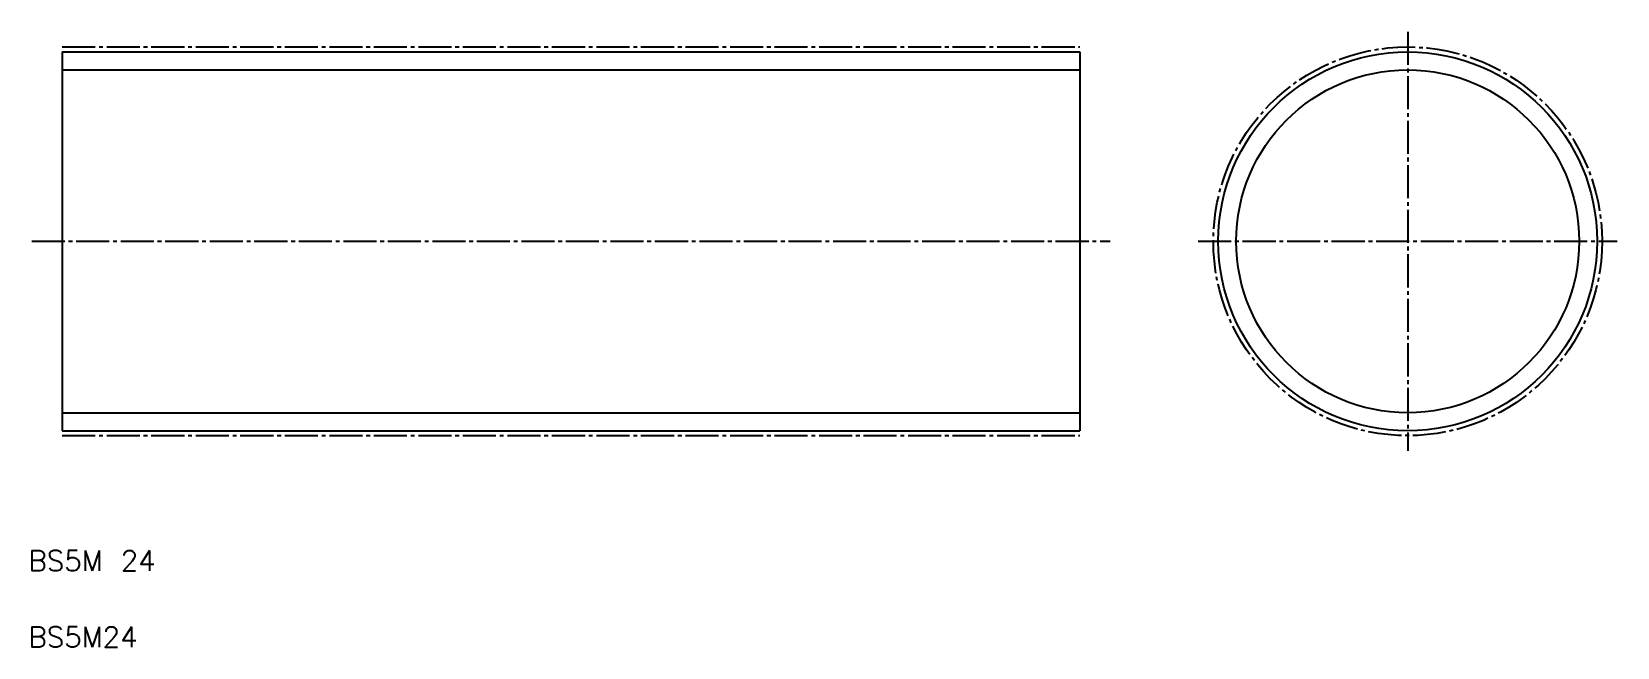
# Model space of a CAD drawing. Extents: x 5 to 161, y 5 to 66.
import ezdxf

# ---------------------------------------------------------------- set-up
doc = ezdxf.new("R2010")
doc.units = 0
doc.header["$LTSCALE"] = 0.25
doc.linetypes.add('CENTER', pattern=[17.5, 13, -1.5, 1.5, -1.5])
doc.layers.get('0').update_dxf_attribs({"linetype": 'CONTINUOUS'})
doc.layers.add('CENTER', color=1, linetype='CENTER')
doc.styles.get("Standard").update_dxf_attribs({"font": 'txt', "bigfont": 'BIGFONT'})

msp = doc.modelspace()

# ---------------------------------------------------------------- linework, layer by layer
at = {"color": 7, "linetype": 'CONTINUOUS'}
for p, q in [((8.32, 63.52), (8.32, 26.28)), ((8.32, 63.52), (108.32, 63.52)), ((108.32, 63.52), (108.32, 26.28)), ((8.32, 26.28), (108.32, 26.28))]:
    msp.add_line(p, q, dxfattribs=at)
at = {"color": 3, "linetype": 'CONTINUOUS'}
for p, q in [((8.32, 61.75), (108.32, 61.75)), ((8.32, 28.05), (108.32, 28.05))]:
    msp.add_line(p, q, dxfattribs=at)
for p, q in [((8.32, 48.05), (8.32, 48.05)), ((8.32, 44.9), (8.32, 44.9))]:
    msp.add_line(p, q)
at = {"color": 7, "linetype": 'CONTINUOUS'}
msp.add_circle((140.55, 44.9), 18.62, dxfattribs=at)
at = {"color": 3, "linetype": 'CONTINUOUS'}
msp.add_circle((140.55, 44.9), 16.85, dxfattribs=at)
at = {"layer": 'CENTER', "color": 1, "linetype": 'CENTER'}
for p, q in [((140.55, 65.5), (140.55, 24.3)), ((8.32, 64), (108.32, 64)), ((5.32, 44.9), (111.32, 44.9)), ((119.95, 44.9), (161.15, 44.9)), ((8.32, 25.8), (108.32, 25.8))]:
    msp.add_line(p, q, dxfattribs=at)
msp.add_circle((140.55, 44.9), 19.1, dxfattribs=at)

# ---------------------------------------------------------------- texts
at = {"color": 7, "linetype": 'CONTINUOUS'}
for s, p in [('BS5M 24', (5, 12.5)), ('BS5M24', (5, 5))]:
    msp.add_text(s, height=2, dxfattribs=at).set_placement(p)

doc.saveas('drawing.dxf')
